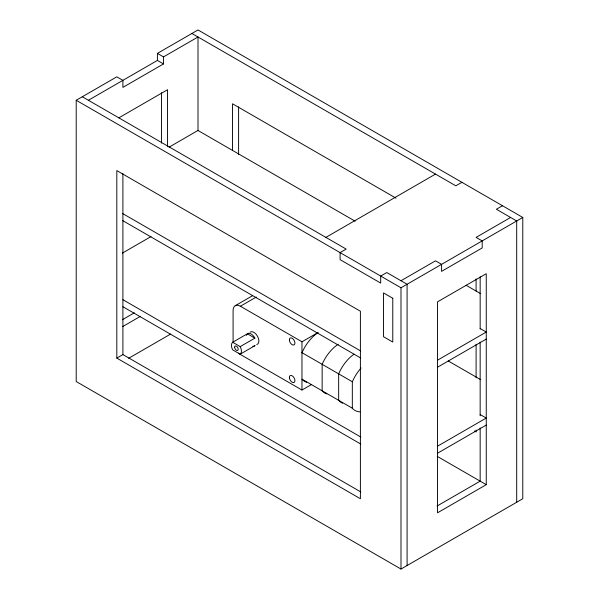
<?xml version="1.0" encoding="UTF-8"?>
<svg xmlns="http://www.w3.org/2000/svg" width="599" height="599" viewBox="0 0 599 599"><rect width="100%" height="100%" fill="white"/><g stroke="black" fill="none" stroke-linecap="round" stroke-linejoin="round"><path stroke-width="0.9" d="M238.499 353.103A10.34 5.968 60 0 0 240.394 354.488L301.963 390.031L301.963 341.774L240.394 306.231A10.34 5.968 60 0 0 233.086 310.454L233.086 341.819M246.331 335.358L246.481 334.826M246.563 334.661L248.248 333.344A7.091 4.096 60 0 1 254.343 337.215L254.86 338.15L240.184 346.619L232.719 342.239C230.525 344.088 231.499 347.615 232.667 349.831L240.132 354.211L255.054 345.601M240.251 354.181C242.236 352.122 241.375 348.873 240.184 346.619M163.497 63.936L157.41 60.424L157.41 53.386L198.007 29.95L522.785 217.459L522.785 498.735L400.993 569.05L76.215 381.541L76.215 100.265L116.812 76.829L122.9 80.341L122.9 87.379L163.497 63.936L163.497 56.905L198.007 36.981L198.007 130.425L169.113 147.159M88.39 100.265L157.41 60.424M118.842 117.846L167.555 89.723L167.555 146.658M122.383 253.115L151.038 236.568M122.331 319.754L134.311 312.835M122.832 326.492L140.406 316.354M116.812 358.097L360.396 498.735L360.396 311.218L116.812 170.588L116.812 358.097L122.9 354.586L360.823 491.944M325.886 237.384L435.503 174.099M128.688 358.269L170.603 334.077M235.227 305.715L252.681 295.636M240.394 306.231L256.267 297.067M461.889 182.306L455.802 185.817L191.912 33.469M232.719 342.239L247.394 333.77L254.86 338.15M502.486 205.742L496.399 209.261L516.697 220.979L516.697 502.247M400.993 280.744L435.503 260.827L441.59 264.339L441.59 271.369L482.188 247.934L482.188 240.903L476.1 237.384L510.61 217.459M76.215 100.265L400.993 287.782L522.785 217.459M437.532 360.186L486.253 332.056L480.158 328.544M437.532 367.217L486.253 339.086M437.532 446.188L486.253 418.057L480.158 414.545M437.532 453.218L486.253 425.088M437.03 506.05L480.158 481.154L480.158 427.948M486.253 484.666L437.532 512.796L437.532 301.844L486.253 273.713L486.253 484.666L437.322 456.423M301.963 341.774L317.867 332.632M301.963 390.031L311.502 384.543M254.807 345.735L253.954 346.162A7.091 4.096 60 0 1 252.785 346.185M157.41 53.386L163.497 56.905M395.984 198.164L232.517 103.784L232.517 150.431M198.007 130.485L355.117 221.188M466.067 285.244L480.645 293.66M82.303 96.753L346.185 249.102L340.097 252.621L340.097 259.652L380.694 283.087L380.694 276.057L386.782 272.545L407.088 284.263L407.088 565.531M448.247 360.965L480.645 379.661M122.406 213.409L360.501 350.872M122.406 220.439L360.501 357.903M474.483 430.995L476.1 431.931L476.1 430.067M302.001 352.691L352.324 381.75L352.324 408.211A29.516 17.042 -60 0 0 359.864 411.857M352.324 408.211L302.001 379.16A29.516 17.042 -60 0 0 306.651 382.297M122.9 299.695L360.823 437.053M122.9 306.725L360.823 444.084M480.158 276.731L480.158 329.008M480.158 342.074L480.158 415.811M476.1 278.932L476.1 291.062M476.1 344.238L476.1 377.819M400.993 287.782L400.993 569.05M238.604 106.794L238.604 154.377M161.468 92.74L161.468 143.146M122.9 173.598L122.9 354.586M352.324 381.803A29.516 17.042 -60 0 1 361.1 368.033M354.046 354.189A29.516 17.042 -60 0 0 338.66 373.851L338.66 400.319A29.516 17.042 -60 0 0 342.643 403.217M302.001 352.744A29.516 17.042 -60 0 1 318.084 332.617M250.06 332.19A7.091 4.096 60 0 1 257.6 336.406A7.091 4.096 60 0 1 256.739 344.552M326.799 393.925A29.516 17.042 -60 0 1 322.142 390.788L322.142 364.319A29.516 17.042 -60 0 1 338.225 344.253M392.779 298.265L383.517 292.918L383.517 336.72L392.779 342.066L392.779 298.265M289.392 377.857A3.938 2.276 60 0 0 293.862 382.529A3.938 2.276 60 0 0 293.196 376.629A3.938 2.276 60 0 0 289.392 377.857M289.362 339.888A3.938 2.276 60 0 0 293.555 345.061A3.938 2.276 60 0 0 293.525 339.468A3.938 2.276 60 0 0 289.362 339.888M234.658 347.21A2.493 1.438 60 0 0 237.309 350.497A2.493 1.438 60 0 0 237.309 346.971A2.493 1.438 60 0 0 234.658 347.21"/></g></svg>
